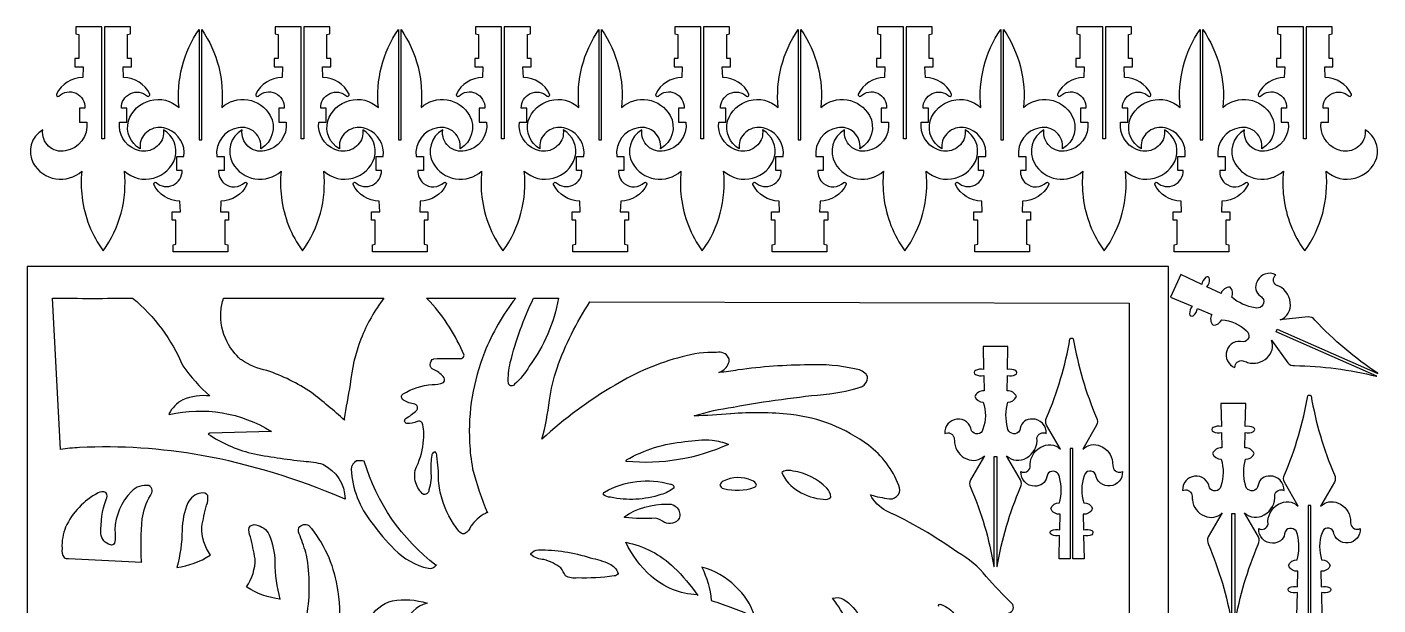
# Model space of a CAD drawing. Header units: millimetres. Extents: x -2429 to -1435, y -981 to 981.
# Drawn here: x -2429 to -1435, y 555 to 981 of the extents above; entities that cross this region are included whole.
import ezdxf

# ---------------------------------------------------------------- set-up
doc = ezdxf.new("R2010")
doc.units = ezdxf.units.MM
doc.layers.add('Image', color=70, linetype='Continuous')

msp = doc.modelspace()

# ---------------------------------------------------------------- linework, layer by layer
at = {"layer": 'Image'}
for points in [[(-2388.62, 855.37, 0.125752), (-2373.12, 815.75, 0.183089), (-2357.42, 874.56, 0.543378), (-2320.14, 884.46, 0.342025), (-2328.72, 904.89, -0.070962), (-2329.17, 899.17, -0.442806), (-2349.23, 890.51, -0.342044), (-2361.04, 910.71), (-2355.69, 910.71), (-2355.69, 920.91), (-2359.68, 920.91, -0.668348), (-2340.52, 929.75, 0.693962), (-2338.83, 931.33, 0.285476), (-2358.06, 943.48), (-2358.4, 951.51), (-2352.35, 951.51), (-2352.35, 957.62), (-2355.16, 957.62), (-2355.16, 975.23), (-2353, 975.71), (-2353, 980.75), (-2372.14, 980.75), (-2372.14, 898.27), (-2374.15, 898.27), (-2374.15, 980.75), (-2393.24, 980.75), (-2393.24, 975.71), (-2391.08, 975.23), (-2391.08, 957.62), (-2393.89, 957.62), (-2393.89, 951.51), (-2387.84, 951.51), (-2388.18, 943.48, 0.285657), (-2407.41, 931.33, 0.693962), (-2405.72, 929.75, -0.690194), (-2386.56, 920.91), (-2390.55, 920.91), (-2390.55, 910.71), (-2385.2, 910.71, -0.402273), (-2400.97, 889.46, -0.514022), (-2417.52, 904.89, 0.411255), (-2424.52, 880.36, 0.476881), (-2388.82, 874.56, 0.056015)], [(-2283.97, 865.56, 0.382105), (-2268.93, 866.25, -0.693962), (-2267.25, 864.67, -0.285657), (-2286.48, 852.53), (-2286.82, 844.5), (-2280.77, 844.5), (-2280.77, 838.38), (-2283.58, 838.38), (-2283.58, 820.77), (-2281.42, 820.3), (-2281.42, 815.25), (-2321.66, 815.25), (-2321.66, 820.3), (-2319.5, 820.77), (-2319.5, 838.38), (-2322.31, 838.38), (-2322.31, 844.5), (-2316.26, 844.5), (-2316.6, 852.53, -0.285476), (-2335.83, 864.67, -0.693962), (-2334.14, 866.25, 0.668348), (-2314.98, 875.1), (-2318.96, 875.1), (-2318.96, 885.29), (-2313.61, 885.29, 0.342044), (-2325.43, 905.5, 0.442806), (-2345.48, 896.84, 0.070962), (-2345.93, 891.11, -0.342025), (-2354.52, 911.54, -0.543378), (-2317.24, 921.45, -0.177955), (-2302.52, 978.86), (-2302.52, 897.74), (-2300.51, 897.74), (-2300.51, 978.79, -0.17769), (-2285.84, 921.45, -0.476881), (-2250.14, 915.64, -0.411255), (-2257.14, 891.11, 0.514022), (-2273.69, 906.55, 0.402273), (-2289.46, 885.29), (-2284.11, 885.29), (-2284.11, 875.1), (-2288.1, 875.1, 0.243794)], [(-2241.92, 855.37, 0.125752), (-2226.43, 815.75, 0.183089), (-2210.72, 874.56, 0.543378), (-2173.45, 884.46, 0.342025), (-2182.03, 904.89, -0.070962), (-2182.48, 899.17, -0.442806), (-2202.53, 890.51, -0.342044), (-2214.35, 910.71), (-2209, 910.71), (-2209, 920.91), (-2212.98, 920.91, -0.668348), (-2193.82, 929.75, 0.693962), (-2192.13, 931.33, 0.285476), (-2211.37, 943.48), (-2211.71, 951.51), (-2205.66, 951.51), (-2205.66, 957.62), (-2208.47, 957.62), (-2208.47, 975.23), (-2206.31, 975.71), (-2206.31, 980.75), (-2225.44, 980.75), (-2225.44, 898.27), (-2227.45, 898.27), (-2227.45, 980.75), (-2246.55, 980.75), (-2246.55, 975.71), (-2244.38, 975.23), (-2244.38, 957.62), (-2247.2, 957.62), (-2247.2, 951.51), (-2241.14, 951.51), (-2241.48, 943.48, 0.285657), (-2260.72, 931.33, 0.693962), (-2259.03, 929.75, -0.690194), (-2239.87, 920.91), (-2243.85, 920.91), (-2243.85, 910.71), (-2238.5, 910.71, -0.402273), (-2254.28, 889.46, -0.514022), (-2270.82, 904.89, 0.411255), (-2277.82, 880.36, 0.476881), (-2242.13, 874.56, 0.056015)], [(-2137.28, 865.56, 0.382105), (-2122.24, 866.25, -0.693962), (-2120.55, 864.67, -0.285657), (-2139.79, 852.53), (-2140.13, 844.5), (-2134.07, 844.5), (-2134.07, 838.38), (-2136.88, 838.38), (-2136.88, 820.77), (-2134.72, 820.3), (-2134.72, 815.25), (-2174.96, 815.25), (-2174.96, 820.3), (-2172.8, 820.77), (-2172.8, 838.38), (-2175.61, 838.38), (-2175.61, 844.5), (-2169.56, 844.5), (-2169.9, 852.53, -0.285476), (-2189.14, 864.67, -0.693962), (-2187.45, 866.25, 0.668348), (-2168.29, 875.1), (-2172.27, 875.1), (-2172.27, 885.29), (-2166.92, 885.29, 0.342044), (-2178.73, 905.5, 0.442806), (-2198.79, 896.84, 0.070962), (-2199.24, 891.11, -0.342025), (-2207.82, 911.54, -0.543378), (-2170.54, 921.45, -0.177955), (-2155.83, 978.86), (-2155.83, 897.74), (-2153.82, 897.74), (-2153.82, 978.79, -0.17769), (-2139.14, 921.45, -0.476881), (-2103.45, 915.64, -0.411255), (-2110.45, 891.11, 0.514022), (-2126.99, 906.55, 0.402273), (-2142.77, 885.29), (-2137.42, 885.29), (-2137.42, 875.1), (-2141.4, 875.1, 0.243794)], [(-2094.33, 855.37, 0.125752), (-2078.83, 815.75, 0.183089), (-2063.13, 874.56, 0.543378), (-2025.86, 884.46, 0.342025), (-2034.44, 904.89, -0.070962), (-2034.89, 899.17, -0.442806), (-2054.94, 890.51, -0.342044), (-2066.76, 910.71), (-2061.41, 910.71), (-2061.41, 920.91), (-2065.39, 920.91, -0.668348), (-2046.23, 929.75, 0.693962), (-2044.54, 931.33, 0.285476), (-2063.77, 943.48), (-2064.11, 951.51), (-2058.06, 951.51), (-2058.06, 957.62), (-2060.87, 957.62), (-2060.87, 975.23), (-2058.71, 975.71), (-2058.71, 980.75), (-2077.85, 980.75), (-2077.85, 898.27), (-2079.86, 898.27), (-2079.86, 980.75), (-2098.95, 980.75), (-2098.95, 975.71), (-2096.79, 975.23), (-2096.79, 957.62), (-2099.6, 957.62), (-2099.6, 951.51), (-2093.55, 951.51), (-2093.89, 943.48, 0.285657), (-2113.12, 931.33, 0.693962), (-2111.44, 929.75, -0.690194), (-2092.27, 920.91), (-2096.26, 920.91), (-2096.26, 910.71), (-2090.91, 910.71, -0.402273), (-2106.68, 889.46, -0.514022), (-2123.23, 904.89, 0.411255), (-2130.23, 880.36, 0.476881), (-2094.53, 874.56, 0.056015)], [(-1989.68, 865.56, 0.382105), (-1974.65, 866.25, -0.693962), (-1972.96, 864.67, -0.285657), (-1992.19, 852.53), (-1992.53, 844.5), (-1986.48, 844.5), (-1986.48, 838.38), (-1989.29, 838.38), (-1989.29, 820.77), (-1987.13, 820.3), (-1987.13, 815.25), (-2027.37, 815.25), (-2027.37, 820.3), (-2025.21, 820.77), (-2025.21, 838.38), (-2028.02, 838.38), (-2028.02, 844.5), (-2021.97, 844.5), (-2022.31, 852.53, -0.285476), (-2041.54, 864.67, -0.693962), (-2039.85, 866.25, 0.668348), (-2020.69, 875.1), (-2024.68, 875.1), (-2024.68, 885.29), (-2019.33, 885.29, 0.342044), (-2031.14, 905.5, 0.442806), (-2051.2, 896.84, 0.070962), (-2051.65, 891.11, -0.342025), (-2060.23, 911.54, -0.543378), (-2022.95, 921.45, -0.177955), (-2008.23, 978.86), (-2008.23, 897.74), (-2006.22, 897.74), (-2006.22, 978.79, -0.17769), (-1991.55, 921.45, -0.476881), (-1955.86, 915.64, -0.411255), (-1962.86, 891.11, 0.514022), (-1979.4, 906.55, 0.402273), (-1995.17, 885.29), (-1989.83, 885.29), (-1989.83, 875.1), (-1993.81, 875.1, 0.243794)], [(-1947.63, 855.37, 0.125752), (-1932.14, 815.75, 0.183089), (-1916.44, 874.56, 0.543378), (-1879.16, 884.46, 0.342025), (-1887.74, 904.89, -0.070962), (-1888.19, 899.17, -0.442806), (-1908.25, 890.51, -0.342044), (-1920.06, 910.71), (-1914.71, 910.71), (-1914.71, 920.91), (-1918.7, 920.91, -0.668348), (-1899.53, 929.75, 0.693962), (-1897.85, 931.33, 0.285476), (-1917.08, 943.48), (-1917.42, 951.51), (-1911.37, 951.51), (-1911.37, 957.62), (-1914.18, 957.62), (-1914.18, 975.23), (-1912.02, 975.71), (-1912.02, 980.75), (-1931.16, 980.75), (-1931.16, 898.27), (-1933.17, 898.27), (-1933.17, 980.75), (-1952.26, 980.75), (-1952.26, 975.71), (-1950.1, 975.23), (-1950.1, 957.62), (-1952.91, 957.62), (-1952.91, 951.51), (-1946.86, 951.51), (-1947.2, 943.48, 0.285657), (-1966.43, 931.33, 0.693962), (-1964.74, 929.75, -0.690194), (-1945.58, 920.91), (-1949.56, 920.91), (-1949.56, 910.71), (-1944.21, 910.71, -0.402273), (-1959.99, 889.46, -0.514022), (-1976.53, 904.89, 0.411255), (-1983.53, 880.36, 0.476881), (-1947.84, 874.56, 0.056015)], [(-1842.99, 865.56, 0.382105), (-1827.95, 866.25, -0.693962), (-1826.26, 864.67, -0.285657), (-1845.5, 852.53), (-1845.84, 844.5), (-1839.79, 844.5), (-1839.79, 838.38), (-1842.6, 838.38), (-1842.6, 820.77), (-1840.44, 820.3), (-1840.44, 815.25), (-1880.68, 815.25), (-1880.68, 820.3), (-1878.52, 820.77), (-1878.52, 838.38), (-1881.33, 838.38), (-1881.33, 844.5), (-1875.27, 844.5), (-1875.61, 852.53, -0.285476), (-1894.85, 864.67, -0.693962), (-1893.16, 866.25, 0.668348), (-1874, 875.1), (-1877.98, 875.1), (-1877.98, 885.29), (-1872.63, 885.29, 0.342044), (-1884.45, 905.5, 0.442806), (-1904.5, 896.84, 0.070962), (-1904.95, 891.11, -0.342025), (-1913.53, 911.54, -0.543378), (-1876.26, 921.45, -0.177955), (-1861.54, 978.86), (-1861.54, 897.74), (-1859.53, 897.74), (-1859.53, 978.79, -0.17769), (-1844.86, 921.45, -0.476881), (-1809.16, 915.64, -0.411255), (-1816.16, 891.11, 0.514022), (-1832.71, 906.55, 0.402273), (-1848.48, 885.29), (-1843.13, 885.29), (-1843.13, 875.1), (-1847.11, 875.1, 0.243794)], [(-1798.55, 855.37, 0.125752), (-1783.05, 815.75, 0.183089), (-1767.35, 874.56, 0.543378), (-1730.07, 884.46, 0.342025), (-1738.66, 904.89, -0.070962), (-1739.11, 899.17, -0.442806), (-1759.16, 890.51, -0.342044), (-1770.98, 910.71), (-1765.63, 910.71), (-1765.63, 920.91), (-1769.61, 920.91, -0.668348), (-1750.45, 929.75, 0.693962), (-1748.76, 931.33, 0.285476), (-1767.99, 943.48), (-1768.33, 951.51), (-1762.28, 951.51), (-1762.28, 957.62), (-1765.09, 957.62), (-1765.09, 975.23), (-1762.93, 975.71), (-1762.93, 980.75), (-1782.07, 980.75), (-1782.07, 898.27), (-1784.08, 898.27), (-1784.08, 980.75), (-1803.17, 980.75), (-1803.17, 975.71), (-1801.01, 975.23), (-1801.01, 957.62), (-1803.82, 957.62), (-1803.82, 951.51), (-1797.77, 951.51), (-1798.11, 943.48, 0.285657), (-1817.34, 931.33, 0.693962), (-1815.66, 929.75, -0.690194), (-1796.49, 920.91), (-1800.48, 920.91), (-1800.48, 910.71), (-1795.13, 910.71, -0.402273), (-1810.9, 889.46, -0.514022), (-1827.45, 904.89, 0.411255), (-1834.45, 880.36, 0.476881), (-1798.75, 874.56, 0.056015)], [(-1693.9, 865.56, 0.382105), (-1678.87, 866.25, -0.693962), (-1677.18, 864.67, -0.285657), (-1696.41, 852.53), (-1696.75, 844.5), (-1690.7, 844.5), (-1690.7, 838.38), (-1693.51, 838.38), (-1693.51, 820.77), (-1691.35, 820.3), (-1691.35, 815.25), (-1731.59, 815.25), (-1731.59, 820.3), (-1729.43, 820.77), (-1729.43, 838.38), (-1732.24, 838.38), (-1732.24, 844.5), (-1726.19, 844.5), (-1726.53, 852.53, -0.285476), (-1745.76, 864.67, -0.693962), (-1744.07, 866.25, 0.668348), (-1724.91, 875.1), (-1728.89, 875.1), (-1728.89, 885.29), (-1723.55, 885.29, 0.342044), (-1735.36, 905.5, 0.442806), (-1755.41, 896.84, 0.070962), (-1755.87, 891.11, -0.342025), (-1764.45, 911.54, -0.543378), (-1727.17, 921.45, -0.177955), (-1712.45, 978.86), (-1712.45, 897.74), (-1710.44, 897.74), (-1710.44, 978.79, -0.17769), (-1695.77, 921.45, -0.476881), (-1660.07, 915.64, -0.411255), (-1667.07, 891.11, 0.514022), (-1683.62, 906.55, 0.402273), (-1699.39, 885.29), (-1694.04, 885.29), (-1694.04, 875.1), (-1698.03, 875.1, 0.243794)], [(-1651.85, 855.37, 0.125752), (-1636.36, 815.75, 0.183089), (-1620.66, 874.56, 0.543378), (-1583.38, 884.46, 0.342025), (-1591.96, 904.89, -0.070962), (-1592.41, 899.17, -0.442806), (-1612.47, 890.51, -0.342044), (-1624.28, 910.71), (-1618.93, 910.71), (-1618.93, 920.91), (-1622.91, 920.91, -0.668348), (-1603.75, 929.75, 0.693962), (-1602.07, 931.33, 0.285476), (-1621.3, 943.48), (-1621.64, 951.51), (-1615.59, 951.51), (-1615.59, 957.62), (-1618.4, 957.62), (-1618.4, 975.23), (-1616.24, 975.71), (-1616.24, 980.75), (-1635.37, 980.75), (-1635.37, 898.27), (-1637.38, 898.27), (-1637.38, 980.75), (-1656.48, 980.75), (-1656.48, 975.71), (-1654.32, 975.23), (-1654.32, 957.62), (-1657.13, 957.62), (-1657.13, 951.51), (-1651.07, 951.51), (-1651.41, 943.48, 0.285657), (-1670.65, 931.33, 0.693962), (-1668.96, 929.75, -0.690194), (-1649.8, 920.91), (-1653.78, 920.91), (-1653.78, 910.71), (-1648.43, 910.71, -0.402273), (-1664.21, 889.46, -0.514022), (-1680.75, 904.89, 0.411255), (-1687.75, 880.36, 0.476881), (-1652.06, 874.56, 0.056015)], [(-1547.21, 865.56, 0.382105), (-1532.17, 866.25, -0.693962), (-1530.48, 864.67, -0.285657), (-1549.72, 852.53), (-1550.06, 844.5), (-1544, 844.5), (-1544, 838.38), (-1546.82, 838.38), (-1546.82, 820.77), (-1544.65, 820.3), (-1544.65, 815.25), (-1584.89, 815.25), (-1584.89, 820.3), (-1582.73, 820.77), (-1582.73, 838.38), (-1585.54, 838.38), (-1585.54, 844.5), (-1579.49, 844.5), (-1579.83, 852.53, -0.285476), (-1599.07, 864.67, -0.693962), (-1597.38, 866.25, 0.668348), (-1578.22, 875.1), (-1582.2, 875.1), (-1582.2, 885.29), (-1576.85, 885.29, 0.342044), (-1588.67, 905.5, 0.442806), (-1608.72, 896.84, 0.070962), (-1609.17, 891.11, -0.342025), (-1617.75, 911.54, -0.543378), (-1580.48, 921.45, -0.177955), (-1565.76, 978.86), (-1565.76, 897.74), (-1563.75, 897.74), (-1563.75, 978.79, -0.17769), (-1549.07, 921.45, -0.476881), (-1513.38, 915.64, -0.411255), (-1520.38, 891.11, 0.514022), (-1536.92, 906.55, 0.402273), (-1552.7, 885.29), (-1547.35, 885.29), (-1547.35, 875.1), (-1551.33, 875.1, 0.243794)], [(-1504.26, 855.37, 0.125752), (-1488.76, 815.75, 0.183089), (-1473.06, 874.56, 0.543378), (-1435.79, 884.46, 0.342025), (-1444.37, 904.89, -0.070962), (-1444.82, 899.17, -0.442806), (-1464.87, 890.51, -0.342044), (-1476.69, 910.71), (-1471.34, 910.71), (-1471.34, 920.91), (-1475.32, 920.91, -0.668348), (-1456.16, 929.75, 0.693962), (-1454.47, 931.33, 0.285476), (-1473.71, 943.48), (-1474.05, 951.51), (-1467.99, 951.51), (-1467.99, 957.62), (-1470.8, 957.62), (-1470.8, 975.23), (-1468.64, 975.71), (-1468.64, 980.75), (-1487.78, 980.75), (-1487.78, 898.27), (-1489.79, 898.27), (-1489.79, 980.75), (-1508.88, 980.75), (-1508.88, 975.71), (-1506.72, 975.23), (-1506.72, 957.62), (-1509.53, 957.62), (-1509.53, 951.51), (-1503.48, 951.51), (-1503.82, 943.48, 0.285657), (-1523.06, 931.33, 0.693962), (-1521.37, 929.75, -0.690194), (-1502.21, 920.91), (-1506.19, 920.91), (-1506.19, 910.71), (-1500.84, 910.71, -0.402273), (-1516.61, 889.46, -0.514022), (-1533.16, 904.89, 0.411255), (-1540.16, 880.36, 0.476881), (-1504.46, 874.56, 0.056015)], [(-1509.9, 756.31), (-1509.09, 758.15), (-1434.86, 725.4, 0.210658), (-1434.98, 725.71, -0.059291), (-1481.37, 764.9, 0.248044), (-1486.35, 767.15), (-1506.73, 764.96, 0.35116), (-1499.49, 777.72, 0.304334), (-1509.83, 790.69, -0.502435), (-1509.97, 798.24, 0.435338), (-1523.88, 793.18, 0.382908), (-1521.33, 782.39, -0.133888), (-1519.04, 779.94, -0.600156), (-1525.34, 773.9, -0.13246), (-1542.53, 781.68, 0.331722), (-1543.75, 789.07, 0.340003), (-1550.33, 784.54), (-1560.71, 789.37, 0.183169), (-1558.77, 795.12, 0.599927), (-1561.54, 796.42, 0.176895), (-1564.53, 791.15), (-1580.06, 798.37), (-1587.45, 781.63), (-1571.64, 775.03, 0.180821), (-1573.53, 769.35, 0.599927), (-1570.76, 768.05, 0.179213), (-1567.75, 773.41), (-1557.19, 769, 0.340003), (-1556.1, 761.08, 0.28982), (-1549.81, 765.16, -0.166429), (-1531.63, 756.86, -0.704438), (-1534.05, 748.81, 0.969952), (-1540.1, 729.95, -0.483016), (-1534.43, 734.94, -0.02743), (-1530.84, 733.71, 0.277564), (-1516.45, 737.14, 0.318641), (-1513.33, 749.99), (-1501.21, 733.46, 0.248044), (-1496.19, 731.3, -0.059291), (-1435.98, 723.45, 0.209547), (-1435.67, 723.56)], [(-2196.77, 633.65, 0.055717), (-2300.68, 665.23, 0.055341), (-2390.57, 670.97, 0.026801), (-2404.41, 669.51), (-2410.41, 781.02, 0.00537), (-2351.4, 781.02, -0.11968), (-2314.51, 731.23, 0.056099), (-2294.52, 708.95, 0.123532), (-2314.5, 706.2, 0.13944), (-2324.85, 695.75), (-2324.51, 695.42, -0.195549), (-2249.11, 682.87), (-2249.46, 682.71), (-2294.69, 681.57), (-2295.91, 680.92, 0.079667), (-2264.22, 666.72, 0.018908), (-2225.51, 660.86, -0.074719), (-2211.41, 658.61, -0.284008), (-2195.03, 633)], [(-2166.5, 781.02, 0.068849), (-2183.37, 750.88, 0.07056), (-2191.3, 717.44, 0.012715), (-2195.65, 692), (-2195.41, 691.08, 0.019744), (-2219.89, 711.45, 0.070182), (-2252.67, 727.69, -0.091664), (-2271.35, 735.49), (-2271.91, 735.86, -0.092646), (-2281.88, 748.8, -0.138231), (-2286.44, 771.22, -0.059173), (-2284.52, 781.02)], [(-2135.03, 781.02), (-2069.46, 781.02, 0.071419), (-2092.45, 740.91, 0.107822), (-2103.43, 674.8, 0.031288), (-2101.22, 655.27, 0.032142), (-2090.25, 622.86), (-2090.13, 623.32, 0.120439), (-2101.55, 614.22, 0.013297), (-2102.48, 612.95, -0.208119), (-2107.04, 607.55, -0.016082), (-2107.59, 607.3, -0.234395), (-2111.28, 609.43, -0.099653), (-2123.72, 632.93, -0.053086), (-2126.23, 646.58, 0.042046), (-2127.6, 664.86, 0.211011), (-2128.71, 667.83, 0.243397), (-2131.06, 666.01, 0.047965), (-2131.25, 665.47, 0.035683), (-2131.99, 653.47, -0.109794), (-2133.33, 639.83, -0.307912), (-2135.65, 636.58, -0.104013), (-2137.23, 636.34, -0.14732), (-2143.05, 645.05, -0.173925), (-2142.46, 656.88, 0.09936), (-2137.25, 676.63, 0.11628), (-2138.35, 689.22, 0.313145), (-2142.01, 690.24, -0.149086), (-2149.65, 688.79, -0.315525), (-2151.21, 690.49, -0.275593), (-2150.34, 692.36, 0.056456), (-2142.32, 698.5, 0.436023), (-2142.63, 702.35, 0.099829), (-2143.68, 702.88, -0.106417), (-2152.18, 705.93, -0.536182), (-2152.39, 710.47, -0.112539), (-2130.87, 717.51, 0.13085), (-2122.66, 718.81, 0.314406), (-2122.12, 722.29, 0.132601), (-2129.11, 727.99, -0.225376), (-2132.1, 730.63, -0.326161), (-2130.84, 735.72, -0.067449), (-2129.72, 736.42, -0.00482), (-2110.02, 736.54, 0.266886), (-2107.76, 738, 0.116263), (-2107.49, 739.1, 0.085397), (-2132.41, 778.22, 0.006839)], [(-2056.35, 781.02), (-2037.99, 781.02, -0.118135), (-2059.56, 730.86, -0.075309), (-2070.25, 717.61, -0.672115), (-2074.81, 718.15, -0.083037), (-2073.44, 733.53, -0.051176)], [(-1659.32, 670.33), (-1661.33, 670.33), (-1661.33, 589.1), (-1669.48, 589.1), (-1669.14, 606.23, -0.176895), (-1675.17, 606.84, -0.599927), (-1675.1, 609.89, -0.183169), (-1669.06, 610.44), (-1668.83, 621.88, -0.340003), (-1675.63, 626.07, -0.331722), (-1669.36, 630.18, 0.13246), (-1669.18, 649.04, 0.600156), (-1677.25, 652.36, 0.133888), (-1678.57, 649.29, -0.382908), (-1687.41, 642.59, -0.435338), (-1697.66, 653.28, 0.502435), (-1690.8, 656.46, -0.304334), (-1683.11, 671.15, -0.35116), (-1668.52, 669.68), (-1678.74, 687.44, -0.248044), (-1678.7, 692.9, 0.059291), (-1661.57, 751.16, -0.319458), (-1659.1, 751.16, 0.059291), (-1641.97, 692.9, -0.248044), (-1641.92, 687.44), (-1652.15, 669.68, -0.318641), (-1639.14, 672.02, -0.277564), (-1630.19, 660.23, 0.02743), (-1629.87, 656.46, 0.483016), (-1623.01, 653.28, -0.969952), (-1642.71, 651.2, 0.704438), (-1651.05, 650.17, 0.166429), (-1651.31, 630.18, -0.331722), (-1645.04, 626.07, -0.340003), (-1651.84, 621.88), (-1651.61, 610.44, -0.179213), (-1645.49, 609.85, -0.599927), (-1645.57, 606.79, -0.180821), (-1651.53, 606.23), (-1651.19, 589.1), (-1659.32, 589.1)], [(-1717.33, 664.32), (-1715.32, 664.32), (-1715.32, 583.18, 0.210658), (-1715.08, 583.41, -0.059291), (-1697.96, 641.67, 0.248044), (-1697.91, 647.14), (-1708.14, 664.9, 0.35116), (-1693.55, 663.43, 0.304334), (-1685.86, 678.12, -0.502435), (-1679, 681.3, 0.435338), (-1689.24, 691.99, 0.382908), (-1698.09, 685.29, -0.133888), (-1699.41, 682.22, -0.600156), (-1707.48, 685.54, -0.13246), (-1707.3, 704.4, 0.331722), (-1701.02, 708.51, 0.340003), (-1707.83, 712.7), (-1707.6, 724.14, 0.183169), (-1701.55, 724.69, 0.599927), (-1701.48, 727.74, 0.176895), (-1707.52, 728.35), (-1707.18, 745.48), (-1725.47, 745.48), (-1725.13, 728.35, 0.180821), (-1731.09, 727.79, 0.599927), (-1731.16, 724.73, 0.179213), (-1725.05, 724.14), (-1724.82, 712.7, 0.340003), (-1731.62, 708.51, 0.28982), (-1725.35, 704.4, -0.166429), (-1725.61, 684.41, -0.704438), (-1733.94, 683.38, 0.969952), (-1753.65, 681.3, -0.483016), (-1746.79, 678.12, -0.02743), (-1746.46, 674.35, 0.277564), (-1737.52, 662.56, 0.318641), (-1724.51, 664.9), (-1734.73, 647.14, 0.248044), (-1734.68, 641.67, -0.059291), (-1717.56, 583.41, 0.209547), (-1717.33, 583.18)], [(-1988.04, 661.81, -0.109794), (-1944.97, 675.32, -0.056179), (-1924.8, 676.46, -0.066282), (-1912.78, 673.33, -0.132276), (-1988.16, 660.77, -0.176858)], [(-2128, 584.14, -0.158687), (-2180.95, 660.89, 0.083571), (-2186.57, 661.17, 0.27766), (-2190.56, 654.95, 0.158514), (-2175.3, 615.58, 0.045285), (-2158.65, 595.94, 0.147818), (-2133.71, 582.06, 0.311336), (-2127.78, 584.52)], [(-2004.87, 636.23, -0.399385), (-2004.06, 638.22, -0.199752), (-1955.58, 643.96, -0.485403), (-1953.14, 641.15, -0.101265), (-1962.58, 636.33, -0.132419), (-1999.66, 634.34, -0.175719)], [(-1919.3, 643.35, 0.269196), (-1916.45, 640.77, 0.15087), (-1893.7, 641.7, 0.142232), (-1892.27, 643.33, 0.239256), (-1895.67, 646.64, 0.229891), (-1916.83, 646.15, 0.164868)], [(-1873.5, 652.51, 0.173408), (-1861.36, 638.93, 0.130482), (-1843.09, 632.95, 0.287618), (-1837.57, 634.44, 0.180791), (-1840.51, 641.06, 0.158045), (-1865.29, 653.68, 0.14817), (-1872.24, 653.61, 0.127873)], [(-2344.96, 587.37, -0.034011), (-2344.3, 618.38, -0.094734), (-2338.34, 635.71, 0.504838), (-2339.38, 642.92, 0.237109), (-2352.35, 638.68, 0.181586), (-2364.53, 610.26, -0.070621), (-2364.65, 600.58, -0.426753), (-2367.79, 599.19, -0.308438), (-2374.78, 607.68, -0.091465), (-2370.98, 632.67, 0.371966), (-2371.1, 637.83, 0.216292), (-2376.83, 637.59, 0.16251), (-2400.71, 612.37, 0.109609), (-2403.36, 596.7, 0.218881), (-2401.89, 589.92, 0.190384), (-2398.69, 589.33), (-2344.61, 586.55, -0.037992)], [(-2294.16, 591.78, -0.1557), (-2300.53, 612.46, -0.016663), (-2296.99, 628.55, 0.14797), (-2296.12, 635.6, 0.305411), (-2301.13, 637.48, 0.233597), (-2310.82, 630.17, 0.096163), (-2314.99, 610.1, -0.063277), (-2318.79, 582.67), (-2318.91, 582.67, 0.114416), (-2294.4, 591.66)], [(-1989, 619.4, -0.874802), (-1989.28, 620.29, -0.152847), (-1958.05, 629.26, -0.563483), (-1949.08, 618.69, -0.367131), (-1959.94, 615.73, 0.109815), (-1966.59, 618.86, -0.041457)], [(-2267.6, 568.35, 0.1557), (-2261.22, 589.04, 0.016663), (-2264.76, 605.12, -0.14797), (-2265.63, 612.18, -0.305411), (-2260.63, 614.05, -0.233597), (-2250.93, 606.74, -0.096163), (-2246.76, 586.67, 0.063277), (-2242.96, 559.25), (-2242.84, 559.25, -0.114416), (-2267.35, 568.23)], [(-2221.64, 613.64, -0.135411), (-2201.12, 568.99, -0.094059), (-2200.4, 536.36, -0.066353), (-2214.83, 542.29, -0.005462), (-2222.94, 547.11), (-2223.17, 547.2, 0.085705), (-2223.39, 591.78, 0.015323), (-2228.22, 606.04, -0.221704), (-2229.07, 611.9, -0.37923)], [(-1935.95, 562.47, -0.171406), (-1969.86, 576.34, -0.102962), (-1988.4, 601.19, -0.144732), (-1953.07, 582.7, -0.049874), (-1935.33, 562.01, 0.114898)], [(-2058.39, 592.86, -0.219096), (-2052.71, 595.56, -0.080648), (-2014.56, 589.73, -0.052945), (-2000.59, 585.33, -0.212147), (-1994.11, 578.24, -0.302887), (-1997, 576.43, -0.044686), (-2024.19, 574.88, -0.192265), (-2032.78, 576.57, 0.026199), (-2036.32, 582.26, 0.096105), (-2048.68, 588.42, -0.181817), (-2058.23, 592.07, -0.131427)], [(-1932.44, 582.81, -0.083975), (-1925.51, 558.36, -0.014394), (-1893.62, 546.46, 0.143557), (-1907.88, 568.81, 0.136093)], [(-2177.15, 543.92, -0.236139), (-2160.08, 558.08, -0.120488), (-2134.74, 556.36, 0.24074), (-2151.29, 540.69), (-2151.41, 540.92, 0.08176)]]:
    msp.add_lwpolyline(points, format="xyb", close=True, dxfattribs=at)
msp.add_lwpolyline([(-2429.14, -980.75), (-1589.14, -980.75), (-1589.14, 804.25), (-2429.14, 804.25)], close=True, dxfattribs=at)
for points in [[(-1706.74, 549.27, 0.641252), (-1704.36, 556.14, -0.025497), (-1723.16, 576.09, 0.096825), (-1744.12, 593.72, 0.046013), (-1796.81, 624.36, -0.150788), (-1808.34, 636.1, 0.008689), (-1808.21, 636.07, 0.029133), (-1794.48, 633.14, 0.023772), (-1794.1, 633.1, 0.574365), (-1787.48, 643.1, 0.13821), (-1809.94, 672.66, 0.000122), (-1809.94, 672.67, 0.135207), (-1867.02, 695.28, 0.001262), (-1867.04, 695.28, 0.045259), (-1911.18, 695.85, 0.00629), (-1911.28, 695.84, -0.02302), (-1938.17, 694.31, -0.04319), (-1909.42, 700.73, 0.012634), (-1909.22, 700.77, -0.023636), (-1838.51, 710.5, 0.01027), (-1838.35, 710.52, 0.042971), (-1815.21, 715.61, 0.042504), (-1814.58, 715.86, 0.28009), (-1810.61, 722.31, 0.188324), (-1811.65, 725.03, 0.204807), (-1820.04, 728.86, 0.069218), (-1853.53, 731.83, 0.034051), (-1905.79, 728.13, 0.011152), (-1905.97, 728.1, -0.02707), (-1919.87, 726.29, -0.007265), (-1918.29, 727.04, 0.014897), (-1918.08, 727.15, 0.204945), (-1912.45, 734.1, 0.197511), (-1912.8, 737.13, 0.335805), (-1921.62, 741.05, 0.077716), (-1947.05, 737.73, 0.074177), (-1996.19, 717.03, 0.056452), (-2050.13, 677.04, 0.032617), (-2044.55, 705.85, -0.050003), (-2039.04, 729.42, -0.060471), (-2014.87, 778.25), (-1618.07, 777.25), (-1618.07, 338.75)], [(-1494.48, 547.1), (-1494.14, 564.23, -0.176895), (-1500.17, 564.84, -0.599927), (-1500.1, 567.89, -0.183169), (-1494.06, 568.44), (-1493.83, 579.88, -0.340003), (-1500.63, 584.07, -0.331722), (-1494.36, 588.18, 0.13246), (-1494.18, 607.04, 0.600156), (-1502.25, 610.36, 0.133888), (-1503.57, 607.29, -0.382908), (-1512.41, 600.59, -0.435338), (-1522.66, 611.28, 0.502435), (-1515.8, 614.46, -0.304334), (-1508.11, 629.15, -0.35116), (-1493.52, 627.68), (-1503.74, 645.44, -0.248044), (-1503.7, 650.9, 0.059291), (-1486.57, 709.16, -0.319458), (-1484.1, 709.16, 0.059291), (-1466.97, 650.9, -0.248044), (-1466.92, 645.44), (-1477.15, 627.68, -0.318641), (-1464.14, 630.02, -0.277564), (-1455.19, 618.23, 0.02743), (-1454.87, 614.46, 0.483016), (-1448.01, 611.28, -0.969952), (-1467.71, 609.2, 0.704438), (-1476.05, 608.17, 0.166429), (-1476.31, 588.18, -0.331722), (-1470.04, 584.07, -0.340003), (-1476.84, 579.88), (-1476.61, 568.44, -0.179213), (-1470.49, 567.85, -0.599927), (-1470.57, 564.79, -0.180821), (-1476.53, 564.23), (-1476.19, 547.1)], [(-1540.08, 541.41, -0.059291), (-1522.96, 599.67, 0.248044), (-1522.91, 605.14), (-1533.14, 622.9, 0.35116), (-1518.55, 621.43, 0.304334), (-1510.86, 636.12, -0.502435), (-1504, 639.3, 0.435338), (-1514.24, 649.99, 0.382908), (-1523.09, 643.29, -0.133888), (-1524.41, 640.22, -0.600156), (-1532.48, 643.54, -0.13246), (-1532.3, 662.4, 0.331722), (-1526.02, 666.51, 0.340003), (-1532.83, 670.7), (-1532.6, 682.14, 0.183169), (-1526.55, 682.69, 0.599927), (-1526.48, 685.74, 0.176895), (-1532.52, 686.35), (-1532.18, 703.48), (-1550.47, 703.48), (-1550.13, 686.35, 0.180821), (-1556.09, 685.79, 0.599927), (-1556.16, 682.73, 0.179213), (-1550.05, 682.14), (-1549.82, 670.7, 0.340003), (-1556.62, 666.51, 0.28982), (-1550.35, 662.4, -0.166429), (-1550.61, 642.41, -0.704438), (-1558.94, 641.38, 0.969952), (-1578.65, 639.3, -0.483016), (-1571.79, 636.12, -0.02743), (-1571.46, 632.35, 0.277564), (-1562.52, 620.56, 0.318641), (-1549.51, 622.9), (-1559.73, 605.14, 0.248044), (-1559.68, 599.67, -0.059291), (-1542.56, 541.41, 0.209547)], [(-1542.33, 541.18), (-1542.33, 622.32), (-1540.32, 622.32), (-1540.32, 541.18, 0.210658)], [(-1818.5, 522.77, 0.101748), (-1836.22, 559.92, -0.21198), (-1828.42, 559.3, -0.151306), (-1815.93, 545.16, 0.30387)], [(-1758.15, 553.93, -0.750391), (-1756.69, 555.46, 0.03091), (-1756.24, 555.26, -0.147235), (-1745.9, 547.44, 0.265233)]]:
    msp.add_lwpolyline(points, format="xyb", dxfattribs=at)
msp.add_lwpolyline([(-1484.32, 547.1), (-1484.32, 628.33), (-1486.33, 628.33), (-1486.33, 547.1)], dxfattribs=at)

doc.saveas('drawing.dxf')
